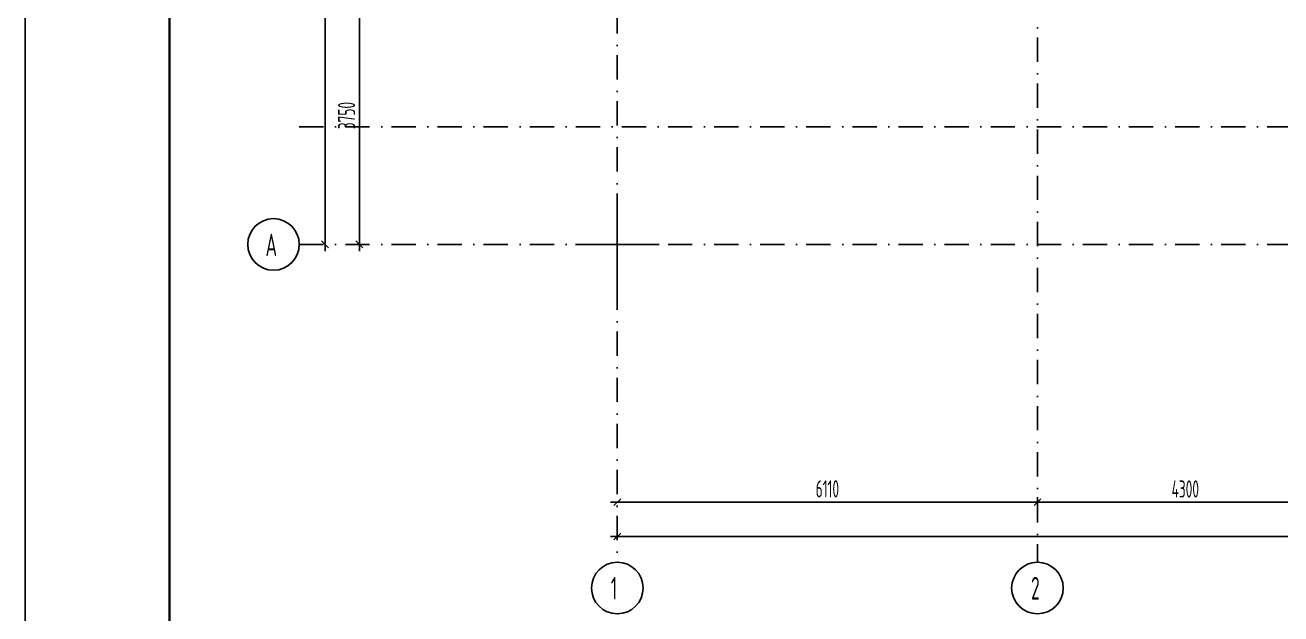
# Model space of a CAD drawing. Extents: x -1560602 to 321118, y -2308202 to -430103.
# Drawn here: x -1560602 to -1542339, y -2133301 to -2124734 of the extents above; entities that cross this region are included whole.
import ezdxf

# ---------------------------------------------------------------- set-up
doc = ezdxf.new("R2010")
doc.units = 0
doc.header["$MEASUREMENT"] = 0
doc.header["$PDSIZE"] = -5
doc.linetypes.add('Dot & Dashed', pattern=[670.277762, 352.777767, -176.388884, 0, -141.111112])
doc.linetypes.add('Штрихпунктирная', pattern=[0.670278, 0.352778, -0.176389, 0, -0.141111])
doc.layers.get('0').update_dxf_attribs({"color": 255, "linetype": 'CONTINUOUS'})
doc.layers.get('Defpoints').update_dxf_attribs({"linetype": 'CONTINUOUS'})
for name, color, linetype in [('Оси', 253, 'Dot & Dashed'), ('отделка', 240, 'CONTINUOUS'), ('РАЗМЕРЫ', 255, 'CONTINUOUS')]:
    doc.layers.add(name, color=color, linetype=linetype)
doc.styles.add('GOST 2.304', font='CS_Gost2304.shx', dxfattribs={"width": 0.7})
doc.styles.get("Standard").update_dxf_attribs({"font": 'spds.shx', "width": 0.7, "height": 250})
doc.styles.add('СГЕНЕРИР_СТИЛЬ_1', font='')
doc.styles.get('СГЕНЕРИР_СТИЛЬ_1').set_extended_font_data('GOST_type_A')
doc.dimstyles.new('SPDS', dxfattribs={"dimscale": 100, "dimtxt": 2.5, "dimasz": 1, "dimexe": 0.75, "dimexo": 0.625, "dimtad": 1, "dimdec": 0, "dimtxsty": 'GOST 2.304', "dimblk": 'OBLIQUE', "dimcen": 2.5, "dimdle": 1, "dimadec": 0, "dimazin": 2, "dimtfac": 0.75, "dimtdec": 0, "dimtmove": 0, "dimatfit": 0, "dimfxl": 1, "dimtolj": 1, "dimarcsym": 1})

# ---------------------------------------------------------------- blocks, each defined once
blk = doc.blocks.new('ARROWHEAD_6')
at = {"color": 0, "linetype": 'Continuous', "lineweight": 0}
for p, q in [((0, 0), (-1, 0)), ((-0.5, -0.5), (0.5, 0.5))]:
    blk.add_line(p, q, dxfattribs=at)
blk = doc.blocks.new('_Oblique')
at = {"color": 0, "linetype": 'ByBlock', "lineweight": -2}
blk.add_line((-0.5, -0.5), (0.5, 0.5), dxfattribs=at)
blk = doc.blocks.new('*D322')
at = {"layer": 'Defpoints', "color": 0, "transparency": 16777216}
for p in [(-1551989, -2131675), (-1545879, -2131675), (-1545879, -2131675)]:
    blk.add_point(p, dxfattribs=at)
at = {"layer": 'РАЗМЕРЫ', "color": 0, "lineweight": -2, "transparency": 16777216}
for p, q in [((-1545879, -2131613), (-1545879, -2131600)), ((-1552089, -2131675), (-1545779, -2131675)), ((-1551989, -2131738), (-1551989, -2131750))]:
    blk.add_line(p, q, dxfattribs=at)
at = {"layer": 'РАЗМЕРЫ', "color": 0, "lineweight": -2, "transparency": 16777216, "xscale": 100, "yscale": 100, "zscale": 100, "rotation": 180}
blk.add_blockref('_Oblique', (-1551989, -2131675), dxfattribs=at)
at = {"layer": 'РАЗМЕРЫ', "color": 0, "lineweight": -2, "transparency": 16777216, "xscale": 100, "yscale": 100, "zscale": 100}
blk.add_blockref('_Oblique', (-1545879, -2131675), dxfattribs=at)
at = {"layer": 'РАЗМЕРЫ', "color": 0, "transparency": 16777216, "insert": (-1548934, -2131481), "char_height": 250, "attachment_point": 5}
blk.add_mtext('\\A1;6110', dxfattribs=at)
blk = doc.blocks.new('*D323')
at = {"layer": 'Defpoints', "color": 0, "transparency": 16777216}
for p in [(-1545879, -2131675), (-1541579, -2131675), (-1541579, -2131675)]:
    blk.add_point(p, dxfattribs=at)
at = {"layer": 'РАЗМЕРЫ', "color": 0, "lineweight": -2, "transparency": 16777216}
for p, q in [((-1545879, -2131613), (-1545879, -2131600)), ((-1545979, -2131675), (-1541479, -2131675)), ((-1541579, -2131738), (-1541579, -2131750))]:
    blk.add_line(p, q, dxfattribs=at)
at = {"layer": 'РАЗМЕРЫ', "color": 0, "lineweight": -2, "transparency": 16777216, "xscale": 100, "yscale": 100, "zscale": 100, "rotation": 180}
blk.add_blockref('_Oblique', (-1545879, -2131675), dxfattribs=at)
at = {"layer": 'РАЗМЕРЫ', "color": 0, "lineweight": -2, "transparency": 16777216, "xscale": 100, "yscale": 100, "zscale": 100}
blk.add_blockref('_Oblique', (-1541579, -2131675), dxfattribs=at)
at = {"layer": 'РАЗМЕРЫ', "color": 0, "transparency": 16777216, "insert": (-1543729, -2131483), "char_height": 250, "attachment_point": 5}
blk.add_mtext('\\A1;4300', dxfattribs=at)
blk = doc.blocks.new('*D340')
at = {"layer": 'Defpoints', "color": 0, "transparency": 16777216}
for p in [(-1551989, -2132175), (-1483739, -2132175), (-1483739, -2132175)]:
    blk.add_point(p, dxfattribs=at)
at = {"layer": 'РАЗМЕРЫ', "color": 0, "lineweight": -2, "transparency": 16777216}
for p, q in [((-1552089, -2132175), (-1483639, -2132175)), ((-1551989, -2132112), (-1551989, -2132100)), ((-1483739, -2132112), (-1483739, -2132100))]:
    blk.add_line(p, q, dxfattribs=at)
at = {"layer": 'РАЗМЕРЫ', "color": 0, "lineweight": -2, "transparency": 16777216, "xscale": 100, "yscale": 100, "zscale": 100, "rotation": 180}
blk.add_blockref('_Oblique', (-1551989, -2132175), dxfattribs=at)
at = {"layer": 'РАЗМЕРЫ', "color": 0, "lineweight": -2, "transparency": 16777216, "xscale": 100, "yscale": 100, "zscale": 100}
blk.add_blockref('_Oblique', (-1483739, -2132175), dxfattribs=at)
at = {"layer": 'РАЗМЕРЫ', "color": 0, "transparency": 16777216, "insert": (-1517864, -2131972), "char_height": 250, "attachment_point": 5}
blk.add_mtext('\\A1;68250', dxfattribs=at)
blk = doc.blocks.new('*D341')
at = {"layer": 'Defpoints', "color": 0, "transparency": 16777216}
for p in [(-1555740, -2124175), (-1555740, -2124175), (-1555740, -2127925)]:
    blk.add_point(p, dxfattribs=at)
at = {"layer": 'РАЗМЕРЫ', "color": 0, "lineweight": -2, "transparency": 16777216}
for p, q in [((-1555740, -2128025), (-1555740, -2124075)), ((-1555802, -2124175), (-1555815, -2124175)), ((-1555802, -2127925), (-1555815, -2127925))]:
    blk.add_line(p, q, dxfattribs=at)
at = {"layer": 'РАЗМЕРЫ', "color": 0, "lineweight": -2, "transparency": 16777216, "xscale": 100, "yscale": 100, "zscale": 100}
for p, rotation in [((-1555740, -2124175), 90), ((-1555740, -2127925), 270)]:
    blk.add_blockref('_Oblique', p, dxfattribs=dict(at, rotation=rotation))
at = {"layer": 'РАЗМЕРЫ', "color": 0, "transparency": 16777216, "insert": (-1555927, -2126050), "char_height": 250, "attachment_point": 5, "rotation": 90, "style": 'GOST 2.304'}
blk.add_mtext('\\A1;3750', dxfattribs=at)
blk = doc.blocks.new('*D346')
at = {"layer": 'Defpoints', "color": 0, "transparency": 16777216}
for p in [(-1556240, -2076465), (-1556240, -2076465), (-1556240, -2127925)]:
    blk.add_point(p, dxfattribs=at)
at = {"layer": 'РАЗМЕРЫ', "color": 0, "lineweight": -2, "transparency": 16777216}
for p, q in [((-1556240, -2128025), (-1556240, -2076365)), ((-1556177, -2076465), (-1556165, -2076465)), ((-1556302, -2127925), (-1556315, -2127925))]:
    blk.add_line(p, q, dxfattribs=at)
at = {"layer": 'РАЗМЕРЫ', "color": 0, "lineweight": -2, "transparency": 16777216, "xscale": 100, "yscale": 100, "zscale": 100}
for p, rotation in [((-1556240, -2076465), 90), ((-1556240, -2127925), 270)]:
    blk.add_blockref('_Oblique', p, dxfattribs=dict(at, rotation=rotation))
at = {"layer": 'РАЗМЕРЫ', "color": 0, "transparency": 16777216, "insert": (-1556427, -2102195), "char_height": 250, "attachment_point": 5, "rotation": 90, "style": 'GOST 2.304'}
blk.add_mtext('\\A1;51460', dxfattribs=at)

msp = doc.modelspace()

# ---------------------------------------------------------------- linework, layer by layer
at = {"color": 0, "lineweight": 35, "ltscale": 100}
msp.add_line((-1558501.6, -2146617.3), (-1558501.6, -2073990.4), dxfattribs=at)
at = {"layer": 'Defpoints', "color": 0, "linetype": 'Continuous', "ltscale": 100}
msp.add_line((-1560601.6, -2073490.4), (-1560601.6, -2147148.6), dxfattribs=at)
at = {"layer": 'Оси', "color": 0, "linetype": 'Штрихпунктирная', "lineweight": -3, "ltscale": 1000}
for p, q in [((-1545879.3, -2109494.8), (-1545879.3, -2132549.8)), ((-1551989.3, -2113774.8), (-1551989.3, -2132549.8)), ((-1556614.6, -2126214.8), (-1479114.3, -2126214.8)), ((-1556614.6, -2127924.8), (-1479114.3, -2127924.8))]:
    msp.add_line(p, q, dxfattribs=at)
at = {"layer": 'Оси', "color": 0, "linetype": 'Continuous'}
for p, q in [((-1551989.2, -2131675.3), (-1545879.5, -2131675.3)), ((-1545879.2, -2131675.3), (-1541579.5, -2131675.3)), ((-1551989.2, -2132174.8), (-1483739.5, -2132174.8))]:
    msp.add_line(p, q, dxfattribs=at)
at = {"layer": 'Оси', "color": 0, "linetype": 'Continuous', "ltscale": 100}
for centre in [(-1556989.6, -2127924.8), (-1551989.3, -2132924.8), (-1545879.3, -2132924.8)]:
    msp.add_circle(centre, 375, dxfattribs=at)
at = {"layer": 'отделка', "color": 0, "ltscale": 100}
for p, q in [((-1551989.3, -2127316.3), (-1551989.3, -2128533.3)), ((-1551381.1, -2127924.8), (-1552597.5, -2127924.8))]:
    msp.add_line(p, q, dxfattribs=at)

# ---------------------------------------------------------------- block references
at = {"layer": 'Оси', "color": 0, "xscale": 0.1425, "yscale": 0.1425, "zscale": 0.1425}
for p, rotation in [((-1556239.6, -2127924.8), 270), ((-1551989.3, -2131675.3), 180), ((-1545879.3, -2131675.3), 180)]:
    msp.add_blockref('ARROWHEAD_6', p, dxfattribs=dict(at, rotation=rotation))
msp.add_blockref('ARROWHEAD_6', (-1545879.3, -2131675.3), dxfattribs=at)

# ---------------------------------------------------------------- texts
at = {"layer": 'Оси', "color": 0, "linetype": 'Continuous', "width": 0.7}
for s, p in [('А', (-1557105, -2128095)), ('1', (-1552082.9, -2133092.2)), ('2', (-1545972.9, -2133092.2))]:
    msp.add_text(s, height=330, dxfattribs=at).set_placement(p)
at = {"layer": 'Оси', "color": 0, "ltscale": 100, "insert": (-1555739.8, -2126049.8), "char_height": 0.23, "attachment_point": 5, "rotation": 90, "style": 'СГЕНЕРИР_СТИЛЬ_1'}
msp.add_mtext('\\A1;3750000', dxfattribs=at)
at = {"layer": 'Оси', "color": 0, "ltscale": 100, "char_height": 0.23, "attachment_point": 5, "style": 'СГЕНЕРИР_СТИЛЬ_1'}
for s, insert in [('\\A1;6110000', (-1548934.3, -2131675.1)), ('\\A1;4300000', (-1543729.3, -2131675.1))]:
    msp.add_mtext(s, dxfattribs=dict(at, insert=insert))

# ---------------------------------------------------------------- dimensions: what is measured, and where the dimension line sits
at = {"layer": 'РАЗМЕРЫ', "color": 0}
for base, p1, p2, picture, middle in [((-1556239.6, -2076464.8), (-1556239.6, -2127924.9), (-1556239.7, -2076464.8), '*D346', (-1556427.1, -2102194.8)), ((-1555739.6, -2124174.8), (-1555739.6, -2127924.8), (-1555739.6, -2124174.8), '*D341', (-1555927.1, -2126049.8))]:
    dim = msp.add_linear_dim(base=base, p1=p1, p2=p2, angle=90, dimstyle='SPDS', override={"dimscale": 100, "dimlfac": 1, "dimtxsty": 'GOST 2.304', "dimtolj": 1}, dxfattribs=at)
    dim.commit()
    dim.dimension.update_dxf_attribs({"geometry": picture, "text_midpoint": middle})
for base, p1, p2, picture, middle in [((-1545879.3, -2131675.3), (-1551989.3, -2131675.1), (-1545879.3, -2131675.3), '*D322', (-1548934.3, -2131480.6)), ((-1541579.3, -2131675.3), (-1545879.3, -2131675.3), (-1541579.3, -2131675.3), '*D323', (-1543729.3, -2131482.6)), ((-1483739.5, -2132174.8), (-1551989.3, -2132174.8), (-1483739.5, -2132174.8), '*D340', (-1517864.4, -2131972.4))]:
    dim = msp.add_linear_dim(base=base, p1=p1, p2=p2, dimstyle='SPDS', override={"dimscale": 100, "dimlfac": 1, "dimtxsty": 'STANDARD', "dimtolj": 1}, dxfattribs=at)
    dim.commit()
    dim.dimension.update_dxf_attribs({"geometry": picture, "text_midpoint": middle})

doc.saveas('drawing.dxf')
